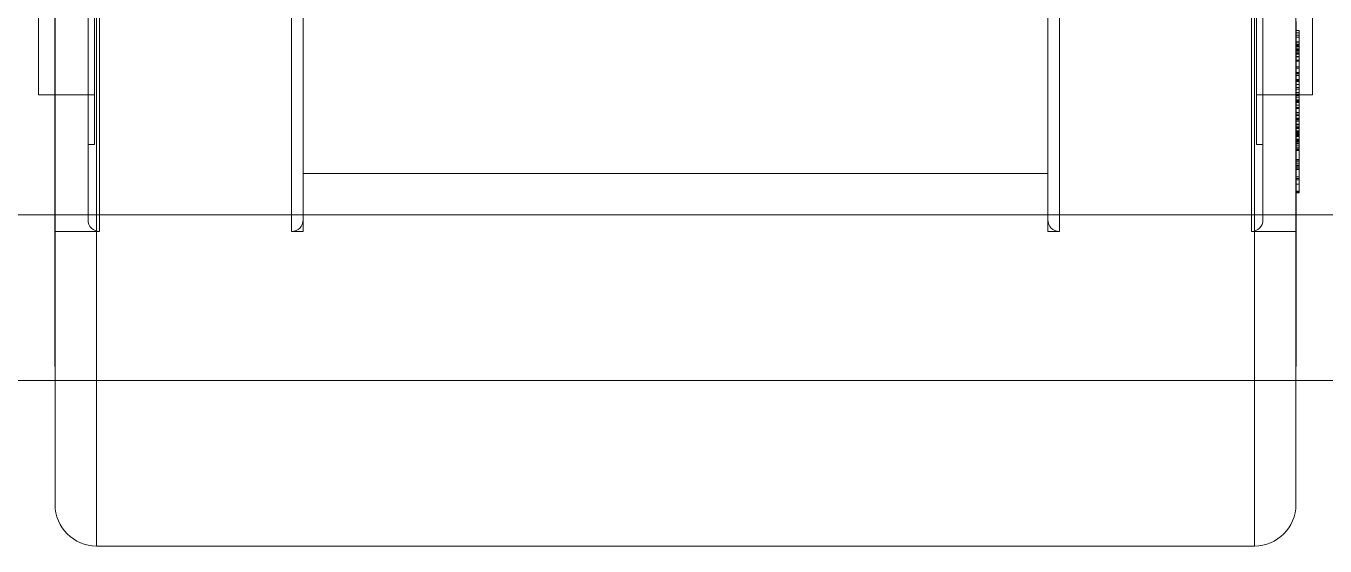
# Model space of a CAD drawing. Header units: millimetres. Extents: x -50460 to 50460, y -35640 to 35640.
# Drawn here: x -33336 to -33257.5, y 21144.4 to 21175.9 of the extents above; entities that cross this region are included whole.
import ezdxf

# ---------------------------------------------------------------- set-up
doc = ezdxf.new("R2010")
doc.units = ezdxf.units.MM
doc.set_wipeout_variables(frame=1)
for name, color, linetype, lineweight in [('CONV', 4, 'Continuous', 18), ('EB0', 7, 'Continuous', 15), ('EB0_1', 7, 'Continuous', 15), ('实线', 7, 'Continuous', 15), ('尺寸线层', 4, 'Continuous', 18), ('粗实线层', 7, 'Continuous', 15), ('粗实线层_1', 7, 'Continuous', 15)]:
    doc.layers.add(name, color=color, linetype=linetype, lineweight=lineweight)

# ---------------------------------------------------------------- blocks, each defined once
blk = doc.blocks.new('*X2')
at = {"layer": 'CONV'}
blk.add_line((5366, 700), (2965, 700), dxfattribs=at)
blk = doc.blocks.new('*X810')
at = {"layer": 'EB0_1'}
blk.add_line((2940, 130), (2010, 130), dxfattribs=at)
blk = doc.blocks.new('*X938')
at = {"layer": '粗实线层'}
for p, q in [((-77, -57.75), (-77, -42.5)), ((-76, -74.15), (-76, -42.5)), ((-75.99, -82.5), (-75.99, -42.5)), ((-74, -65.3), (-74, -42.5)), ((-73.6, -42.5), (-73.6, -60.75)), ((-73.49, -42.5), (-73.49, -85)), ((-73.49, -85), (-73.49, -42.5)), ((-73.3, -42.5), (-73.3, -66)), ((-61.7, -66), (-61.7, -42.5)), ((-61, -66), (-61, -42.5)), ((-61, -42.5), (-61, -62.5)), ((-16, -62.5), (-16, -42.5)), ((-16, -66), (-16, -42.5)), ((-15.3, -42.5), (-15.3, -66)), ((-3.7, -66), (-3.7, -42.5)), ((-3.51, -42.5), (-3.51, -85)), ((-3.51, -85), (-3.51, -42.5)), ((-3.4, -60.75), (-3.4, -42.5)), ((-3, -42.5), (-3, -65.3)), ((-1.01, -42.5), (-1.01, -82.5)), ((0, -57.75), (0, -42.5)), ((-1, -53.858), (-1, -53.309)), ((-0.81, -53.858), (-1.01, -53.858)), ((-0.81, -54.004), (-1.01, -54.004)), ((-0.81, -54.133), (-1.01, -54.133)), ((-1, -63.653), (-1, -53.858)), ((-0.81, -54.004), (-0.81, -53.858)), ((-0.81, -54.133), (-0.81, -54.004)), ((-0.81, -54.258), (-0.81, -54.133)), ((-0.81, -54.258), (-1.01, -54.258)), ((-0.81, -54.541), (-1.01, -54.541)), ((-1.01, -54.541), (-1.01, -54.554)), ((-0.81, -54.554), (-1.01, -54.554)), ((-1.01, -54.554), (-1.01, -54.556)), ((-1.01, -54.556), (-1.01, -54.559)), ((-1.01, -54.559), (-1.01, -54.561)), ((-1.01, -54.561), (-1.01, -54.564)), ((-1.01, -54.564), (-1.01, -54.567)), ((-1.01, -54.567), (-1.01, -54.571)), ((-1.01, -54.571), (-1.01, -54.574)), ((-1.01, -54.574), (-1.01, -54.578)), ((-1.01, -54.578), (-1.01, -54.582)), ((-1.01, -54.582), (-1.01, -54.587)), ((-1.01, -54.587), (-1.01, -54.592)), ((-1.01, -54.592), (-1.01, -54.597)), ((-1.01, -54.597), (-1.01, -54.602)), ((-1.01, -54.602), (-1.01, -54.608)), ((-1.01, -54.608), (-1.01, -54.614)), ((-1.01, -54.614), (-1.01, -54.62)), ((-1.01, -54.62), (-1.01, -54.626)), ((-1.01, -54.626), (-1.01, -54.632)), ((-1.01, -54.632), (-1.01, -54.638)), ((-1.01, -54.638), (-1.01, -54.644)), ((-1.01, -54.644), (-1.01, -54.65)), ((-1.01, -54.65), (-1.01, -54.656)), ((-1.01, -54.656), (-1.01, -54.662)), ((-1.01, -54.662), (-1.01, -54.668)), ((-1.01, -54.668), (-1.01, -54.674)), ((-1.01, -54.674), (-1.01, -54.68)), ((-1.01, -54.68), (-1.01, -54.686)), ((-0.81, -54.686), (-1.01, -54.686)), ((-1.01, -54.686), (-1.01, -54.987)), ((-0.81, -54.698), (-1.01, -54.698)), ((-0.81, -54.705), (-1.01, -54.705)), ((-0.81, -54.758), (-1.01, -54.758)), ((-0.81, -54.822), (-1.01, -54.822)), ((-0.81, -54.838), (-1.01, -54.838)), ((-0.81, -54.264), (-0.81, -54.258)), ((-0.81, -54.271), (-0.81, -54.264)), ((-0.81, -54.278), (-0.81, -54.271)), ((-0.81, -54.285), (-0.81, -54.278)), ((-0.81, -54.294), (-0.81, -54.285)), ((-0.81, -54.302), (-0.81, -54.294)), ((-0.81, -54.312), (-0.81, -54.302)), ((-0.81, -54.322), (-0.81, -54.312)), ((-0.81, -54.333), (-0.81, -54.322)), ((-0.81, -54.344), (-0.81, -54.333)), ((-0.81, -54.355), (-0.81, -54.344)), ((-0.81, -54.367), (-0.81, -54.355)), ((-0.81, -54.38), (-0.81, -54.367)), ((-0.81, -54.393), (-0.81, -54.38)), ((-0.81, -54.406), (-0.81, -54.393)), ((-0.81, -54.42), (-0.81, -54.406)), ((-0.81, -54.434), (-0.81, -54.42)), ((-0.81, -54.448), (-0.81, -54.434)), ((-0.81, -54.462), (-0.81, -54.448)), ((-0.81, -54.477), (-0.81, -54.462)), ((-0.81, -54.492), (-0.81, -54.477)), ((-0.81, -54.507), (-0.81, -54.492)), ((-0.81, -54.522), (-0.81, -54.507)), ((-0.81, -54.537), (-0.81, -54.522)), ((-0.81, -54.553), (-0.81, -54.537)), ((-0.81, -54.568), (-0.81, -54.553)), ((-0.81, -54.584), (-0.81, -54.568)), ((-0.81, -54.599), (-0.81, -54.584)), ((-0.81, -54.615), (-0.81, -54.599)), ((-0.81, -54.63), (-0.81, -54.615)), ((-0.81, -54.645), (-0.81, -54.63)), ((-0.81, -54.66), (-0.81, -54.645)), ((-0.81, -54.675), (-0.81, -54.66)), ((-0.81, -54.69), (-0.81, -54.675)), ((-0.81, -54.705), (-0.81, -54.69)), ((-0.81, -55.223), (-0.81, -54.705)), ((-0.81, -54.758), (-0.81, -54.758)), ((-0.81, -54.822), (-0.81, -54.822)), ((-0.81, -54.971), (-1.01, -54.971)), ((-0.81, -54.987), (-1.01, -54.987)), ((-1.01, -54.987), (-1.01, -54.991)), ((-1.01, -54.991), (-1.01, -54.996)), ((-1.01, -54.996), (-1.01, -55.001)), ((-1.01, -55.001), (-1.01, -55.005)), ((-1.01, -55.005), (-1.01, -55.01)), ((-1.01, -55.01), (-1.01, -55.014)), ((-1.01, -55.014), (-1.01, -55.018)), ((-1.01, -55.018), (-1.01, -55.022)), ((-1.01, -55.022), (-1.01, -55.026)), ((-1.01, -55.026), (-1.01, -55.029)), ((-1.01, -55.029), (-1.01, -55.032)), ((-1.01, -55.032), (-1.01, -55.036)), ((-1.01, -55.036), (-1.01, -55.038)), ((-1.01, -55.038), (-1.01, -55.041)), ((-1.01, -55.041), (-1.01, -55.043)), ((-1.01, -55.043), (-1.01, -55.046)), ((-1.01, -55.046), (-1.01, -55.048)), ((-0.81, -55.048), (-1.01, -55.048)), ((-1.01, -55.048), (-1.01, -55.05)), ((-1.01, -55.05), (-1.01, -55.051)), ((-1.01, -55.051), (-1.01, -55.053)), ((-1.01, -55.053), (-1.01, -55.054)), ((-1.01, -55.054), (-1.01, -55.054)), ((-1.01, -55.054), (-1.01, -55.055)), ((-1.01, -55.055), (-1.01, -55.055)), ((-0.993, -55.055), (-1.01, -55.055)), ((-0.81, -55.144), (-1.01, -55.144)), ((-0.81, -55.223), (-1.01, -55.223)), ((-0.81, -55.285), (-1.01, -55.285)), ((-0.81, -55.421), (-1.01, -55.421)), ((-0.993, -55.445), (-1.01, -55.445)), ((-0.81, -55.652), (-1.01, -55.652)), ((-0.81, -55.718), (-1.01, -55.718)), ((-0.977, -55.055), (-0.993, -55.055)), ((-0.977, -55.445), (-0.993, -55.445)), ((-0.96, -55.055), (-0.977, -55.055)), ((-0.96, -55.445), (-0.977, -55.445)), ((-0.943, -55.055), (-0.96, -55.055)), ((-0.943, -55.445), (-0.96, -55.445)), ((-0.927, -55.055), (-0.943, -55.055)), ((-0.927, -55.445), (-0.943, -55.445)), ((-0.91, -55.055), (-0.927, -55.055)), ((-0.91, -55.445), (-0.927, -55.445)), ((-0.893, -55.055), (-0.91, -55.055)), ((-0.893, -55.445), (-0.91, -55.445)), ((-0.877, -55.055), (-0.893, -55.055)), ((-0.877, -55.445), (-0.893, -55.445)), ((-0.86, -55.055), (-0.877, -55.055)), ((-0.86, -55.445), (-0.877, -55.445)), ((-0.843, -55.055), (-0.86, -55.055)), ((-0.843, -55.445), (-0.86, -55.445)), ((-0.827, -55.055), (-0.843, -55.055)), ((-0.827, -55.445), (-0.843, -55.445)), ((-0.81, -55.055), (-0.827, -55.055)), ((-0.81, -55.445), (-0.827, -55.445)), ((-0.81, -54.971), (-0.81, -54.971)), ((-0.81, -55.048), (-0.81, -55.048)), ((-0.81, -55.237), (-0.81, -55.223)), ((-0.81, -55.252), (-0.81, -55.237)), ((-0.81, -55.266), (-0.81, -55.252)), ((-0.81, -55.28), (-0.81, -55.266)), ((-0.81, -55.294), (-0.81, -55.28)), ((-0.81, -55.285), (-0.81, -55.285)), ((-0.81, -56.055), (-0.81, -55.285)), ((-0.81, -55.307), (-0.81, -55.294)), ((-0.81, -55.319), (-0.81, -55.307)), ((-0.81, -55.331), (-0.81, -55.319)), ((-0.81, -55.343), (-0.81, -55.331)), ((-0.81, -55.354), (-0.81, -55.343)), ((-0.81, -55.364), (-0.81, -55.354)), ((-0.81, -55.374), (-0.81, -55.364)), ((-0.81, -55.383), (-0.81, -55.374)), ((-0.81, -55.392), (-0.81, -55.383)), ((-0.81, -55.4), (-0.81, -55.392)), ((-0.81, -55.407), (-0.81, -55.4)), ((-0.81, -55.414), (-0.81, -55.407)), ((-0.81, -55.42), (-0.81, -55.414)), ((-0.81, -55.426), (-0.81, -55.42)), ((-0.81, -55.431), (-0.81, -55.426)), ((-0.81, -55.435), (-0.81, -55.431)), ((-0.81, -55.438), (-0.81, -55.435)), ((-0.81, -55.441), (-0.81, -55.438)), ((-0.81, -55.443), (-0.81, -55.441)), ((-0.81, -55.444), (-0.81, -55.443)), ((-0.81, -55.445), (-0.81, -55.444)), ((-0.81, -55.718), (-0.81, -55.718)), ((-0.81, -56.4), (-0.81, -55.718)), ((-0.81, -56.055), (-1.01, -56.055)), ((-0.81, -56.134), (-1.01, -56.134)), ((-0.81, -56.4), (-1.01, -56.4)), ((-0.81, -56.422), (-1.01, -56.422)), ((-0.81, -56.478), (-1.01, -56.478)), ((-0.81, -56.422), (-0.81, -56.055)), ((-0.81, -56.4), (-0.81, -56.4)), ((-0.81, -56.807), (-0.81, -56.4)), ((-0.81, -56.572), (-1.01, -56.572)), ((-0.81, -56.807), (-1.01, -56.807)), ((-0.993, -56.867), (-1.01, -56.867)), ((-0.81, -56.934), (-1.01, -56.934)), ((-0.81, -57.124), (-1.01, -57.124)), ((-0.977, -56.867), (-0.993, -56.867)), ((-0.96, -56.867), (-0.977, -56.867)), ((-0.943, -56.867), (-0.96, -56.867)), ((-0.927, -56.867), (-0.943, -56.867)), ((-0.91, -56.867), (-0.927, -56.867)), ((-0.893, -56.867), (-0.91, -56.867)), ((-0.877, -56.867), (-0.893, -56.867)), ((-0.86, -56.867), (-0.877, -56.867)), ((-0.843, -56.867), (-0.86, -56.867)), ((-0.827, -56.867), (-0.843, -56.867)), ((-0.81, -56.867), (-0.827, -56.867)), ((-0.81, -56.572), (-0.81, -56.572)), ((-0.81, -57.409), (-0.81, -56.572)), ((-0.81, -56.812), (-0.81, -56.807)), ((-0.81, -56.817), (-0.81, -56.812)), ((-0.81, -56.821), (-0.81, -56.817)), ((-0.81, -56.826), (-0.81, -56.821)), ((-0.81, -56.83), (-0.81, -56.826)), ((-0.81, -56.835), (-0.81, -56.83)), ((-0.81, -56.839), (-0.81, -56.835)), ((-0.81, -56.844), (-0.81, -56.839)), ((-0.81, -56.848), (-0.81, -56.844)), ((-0.81, -56.853), (-0.81, -56.848)), ((-0.81, -56.857), (-0.81, -56.853)), ((-0.81, -56.861), (-0.81, -56.857)), ((-0.81, -56.864), (-0.81, -56.861)), ((-0.81, -56.867), (-0.81, -56.864)), ((-0.81, -57.124), (-0.81, -57.124)), ((-0.81, -57.308), (-0.81, -57.124)), ((-77, -57.75), (-76, -57.75)), ((-76, -57.75), (-73.6, -57.75)), ((-3.4, -57.75), (-0.81, -57.75)), ((-0.81, -57.308), (-1.01, -57.308)), ((-0.81, -57.409), (-1.01, -57.409)), ((-0.81, -57.605), (-1.01, -57.605)), ((-0.81, -57.708), (-1.01, -57.708)), ((-0.81, -57.748), (-1.01, -57.748)), ((-0.81, -57.77), (-1.01, -57.77)), ((-0.81, -57.784), (-1.01, -57.784)), ((-0.81, -57.884), (-1.01, -57.884)), ((-0.81, -58.045), (-1.01, -58.045)), ((-0.81, -57.308), (-0.81, -57.308)), ((-0.81, -57.605), (-0.81, -57.308)), ((-0.81, -57.77), (-0.81, -57.409)), ((-0.81, -57.605), (-0.81, -57.605)), ((-0.81, -57.784), (-0.81, -57.605)), ((-0.81, -57.748), (-0.81, -57.748)), ((-0.81, -57.75), (0, -57.75)), ((-0.81, -58.368), (-0.81, -57.784)), ((-0.81, -57.884), (-0.81, -57.884)), ((-0.81, -58.09), (-1.01, -58.09)), ((-0.993, -58.105), (-1.01, -58.105)), ((-0.81, -58.164), (-1.01, -58.164)), ((-0.81, -58.214), (-1.01, -58.214)), ((-0.81, -58.368), (-1.01, -58.368)), ((-0.81, -58.513), (-1.01, -58.513)), ((-0.993, -58.551), (-1.01, -58.551)), ((-0.81, -58.561), (-1.01, -58.561)), ((-0.81, -58.809), (-1.01, -58.809)), ((-0.977, -58.105), (-0.993, -58.105)), ((-0.977, -58.551), (-0.993, -58.551)), ((-0.96, -58.105), (-0.977, -58.105)), ((-0.96, -58.551), (-0.977, -58.551)), ((-0.943, -58.105), (-0.96, -58.105)), ((-0.943, -58.551), (-0.96, -58.551)), ((-0.927, -58.105), (-0.943, -58.105)), ((-0.927, -58.551), (-0.943, -58.551)), ((-0.91, -58.105), (-0.927, -58.105)), ((-0.91, -58.551), (-0.927, -58.551)), ((-0.893, -58.105), (-0.91, -58.105)), ((-0.893, -58.551), (-0.91, -58.551)), ((-0.877, -58.105), (-0.893, -58.105)), ((-0.877, -58.551), (-0.893, -58.551)), ((-0.86, -58.105), (-0.877, -58.105)), ((-0.86, -58.551), (-0.877, -58.551)), ((-0.843, -58.105), (-0.86, -58.105)), ((-0.843, -58.551), (-0.86, -58.551)), ((-0.827, -58.105), (-0.843, -58.105)), ((-0.827, -58.551), (-0.843, -58.551)), ((-0.81, -58.105), (-0.827, -58.105)), ((-0.81, -58.551), (-0.827, -58.551)), ((-0.81, -58.09), (-0.81, -58.09)), ((-0.81, -58.214), (-0.81, -58.214)), ((-0.81, -58.914), (-0.81, -58.214)), ((-0.81, -58.381), (-0.81, -58.368)), ((-0.81, -58.395), (-0.81, -58.381)), ((-0.81, -58.408), (-0.81, -58.395)), ((-0.81, -58.42), (-0.81, -58.408)), ((-0.81, -58.433), (-0.81, -58.42)), ((-0.81, -58.444), (-0.81, -58.433)), ((-0.81, -58.456), (-0.81, -58.444)), ((-0.81, -58.466), (-0.81, -58.456)), ((-0.81, -58.476), (-0.81, -58.466)), ((-0.81, -58.486), (-0.81, -58.476)), ((-0.81, -58.495), (-0.81, -58.486)), ((-0.81, -58.503), (-0.81, -58.495)), ((-0.81, -58.51), (-0.81, -58.503)), ((-0.81, -58.517), (-0.81, -58.51)), ((-0.81, -58.523), (-0.81, -58.517)), ((-0.81, -58.529), (-0.81, -58.523)), ((-0.81, -58.534), (-0.81, -58.529)), ((-0.81, -58.538), (-0.81, -58.534)), ((-0.81, -58.542), (-0.81, -58.538)), ((-0.81, -58.545), (-0.81, -58.542)), ((-0.81, -58.548), (-0.81, -58.545)), ((-0.81, -58.55), (-0.81, -58.548)), ((-0.81, -58.551), (-0.81, -58.55)), ((-0.81, -58.551), (-0.81, -58.551)), ((-0.81, -58.809), (-0.81, -58.809)), ((-0.81, -59.782), (-0.81, -58.809)), ((-0.81, -58.914), (-1.01, -58.914)), ((-0.81, -58.992), (-1.01, -58.992)), ((-0.81, -59.156), (-1.01, -59.156)), ((-0.81, -59.187), (-1.01, -59.187)), ((-0.81, -59.262), (-1.01, -59.262)), ((-0.81, -59.34), (-1.01, -59.34)), ((-0.993, -59.509), (-1.01, -59.509)), ((-0.81, -59.535), (-1.01, -59.535)), ((-0.81, -59.56), (-1.01, -59.56)), ((-0.977, -59.509), (-0.993, -59.509)), ((-0.96, -59.509), (-0.977, -59.509)), ((-0.943, -59.509), (-0.96, -59.509)), ((-0.927, -59.509), (-0.943, -59.509)), ((-0.91, -59.509), (-0.927, -59.509)), ((-0.893, -59.509), (-0.91, -59.509)), ((-0.877, -59.509), (-0.893, -59.509)), ((-0.86, -59.509), (-0.877, -59.509)), ((-0.843, -59.509), (-0.86, -59.509)), ((-0.827, -59.509), (-0.843, -59.509)), ((-0.81, -59.509), (-0.827, -59.509)), ((-0.81, -59.262), (-0.81, -58.914)), ((-0.81, -59.187), (-0.81, -58.992)), ((-0.81, -59.535), (-0.81, -59.187)), ((-0.81, -59.262), (-0.81, -59.262)), ((-0.81, -59.538), (-0.81, -59.535)), ((-0.81, -59.542), (-0.81, -59.538)), ((-0.81, -59.547), (-0.81, -59.542)), ((-0.81, -59.551), (-0.81, -59.547)), ((-0.81, -59.556), (-0.81, -59.551)), ((-0.81, -59.56), (-0.81, -59.556)), ((-0.81, -59.56), (-0.81, -59.56)), ((-0.81, -59.712), (-0.81, -59.56)), ((-0.81, -59.674), (-1.01, -59.674)), ((-0.81, -59.712), (-1.01, -59.712)), ((-0.81, -59.782), (-1.01, -59.782)), ((-1.01, -59.924), (-1.01, -59.925)), ((-0.993, -59.924), (-1.01, -59.924)), ((-1.01, -59.925), (-1.01, -59.927)), ((-1.01, -59.927), (-1.01, -59.93)), ((-1.01, -59.93), (-1.01, -59.934)), ((-1.01, -59.934), (-1.01, -59.939)), ((-1.01, -59.939), (-1.01, -59.944)), ((-0.81, -59.944), (-1.01, -59.944)), ((-1.01, -59.944), (-1.01, -60.064)), ((-0.81, -59.975), (-1.01, -59.975)), ((-0.993, -60.04), (-1.01, -60.04)), ((-0.81, -60.064), (-1.01, -60.064)), ((-1.01, -60.064), (-1.01, -60.067)), ((-1.01, -60.067), (-1.01, -60.071)), ((-1.01, -60.071), (-1.01, -60.074)), ((-1.01, -60.074), (-1.01, -60.078)), ((-1.01, -60.078), (-1.01, -60.082)), ((-1.01, -60.082), (-1.01, -60.086)), ((-1.01, -60.086), (-1.01, -60.091)), ((-1.01, -60.091), (-1.01, -60.095)), ((-0.81, -60.093), (-1.01, -60.093)), ((-1.01, -60.095), (-1.01, -60.1)), ((-1.01, -60.1), (-1.01, -60.105)), ((-1.01, -60.105), (-1.01, -60.111)), ((-1.01, -60.111), (-1.01, -60.116)), ((-1.01, -60.116), (-1.01, -60.122)), ((-1.01, -60.122), (-1.01, -60.128)), ((-1.01, -60.128), (-1.01, -60.134)), ((-0.81, -60.129), (-1.01, -60.129)), ((-1.01, -60.134), (-1.01, -60.14)), ((-0.81, -60.139), (-1.01, -60.139)), ((-1.01, -60.14), (-1.01, -60.146)), ((-1.01, -60.146), (-1.01, -60.151)), ((-1.01, -60.151), (-1.01, -60.157)), ((-1.01, -60.157), (-1.01, -60.163)), ((-1.01, -60.163), (-1.01, -60.169)), ((-1.01, -60.169), (-1.01, -60.174)), ((-1.01, -60.174), (-1.01, -60.18)), ((-1.01, -60.18), (-1.01, -60.185)), ((-1.01, -60.185), (-1.01, -60.19)), ((-1.01, -60.19), (-1.01, -60.196)), ((-1.01, -60.196), (-1.01, -60.201)), ((-0.81, -60.201), (-1.01, -60.201)), ((-1.01, -60.201), (-1.01, -60.423)), ((-0.81, -60.267), (-1.01, -60.267)), ((-1.01, -60.423), (-1.01, -60.423)), ((-1.01, -60.423), (-1.01, -60.424)), ((-0.993, -60.423), (-1.01, -60.423)), ((-1.01, -60.424), (-1.01, -60.425)), ((-1.01, -60.425), (-1.01, -60.427)), ((-1.01, -60.427), (-1.01, -60.429)), ((-1.01, -60.429), (-1.01, -60.431)), ((-1.01, -60.431), (-1.01, -60.434)), ((-1.01, -60.434), (-1.01, -60.437)), ((-1.01, -60.437), (-1.01, -60.44)), ((-1.01, -60.44), (-1.01, -60.443)), ((-0.81, -60.443), (-1.01, -60.443)), ((-1.01, -60.443), (-1.01, -60.548)), ((-0.81, -60.445), (-1.01, -60.445)), ((-0.977, -59.924), (-0.993, -59.924)), ((-0.977, -60.04), (-0.993, -60.04)), ((-0.977, -60.423), (-0.993, -60.423)), ((-0.96, -59.924), (-0.977, -59.924)), ((-0.96, -60.04), (-0.977, -60.04)), ((-0.96, -60.423), (-0.977, -60.423)), ((-0.943, -59.924), (-0.96, -59.924)), ((-0.943, -60.04), (-0.96, -60.04)), ((-0.943, -60.423), (-0.96, -60.423)), ((-0.927, -59.924), (-0.943, -59.924)), ((-0.927, -60.04), (-0.943, -60.04)), ((-0.927, -60.423), (-0.943, -60.423)), ((-0.91, -59.924), (-0.927, -59.924)), ((-0.91, -60.04), (-0.927, -60.04)), ((-0.91, -60.423), (-0.927, -60.423)), ((-0.893, -59.924), (-0.91, -59.924)), ((-0.893, -60.04), (-0.91, -60.04)), ((-0.893, -60.423), (-0.91, -60.423)), ((-0.877, -59.924), (-0.893, -59.924)), ((-0.877, -60.04), (-0.893, -60.04)), ((-0.877, -60.423), (-0.893, -60.423)), ((-0.86, -59.924), (-0.877, -59.924)), ((-0.86, -60.04), (-0.877, -60.04)), ((-0.86, -60.423), (-0.877, -60.423)), ((-0.843, -59.924), (-0.86, -59.924)), ((-0.843, -60.04), (-0.86, -60.04)), ((-0.843, -60.423), (-0.86, -60.423)), ((-0.827, -59.924), (-0.843, -59.924)), ((-0.827, -60.04), (-0.843, -60.04)), ((-0.827, -60.423), (-0.843, -60.423)), ((-0.81, -59.924), (-0.827, -59.924)), ((-0.81, -60.04), (-0.827, -60.04)), ((-0.81, -60.423), (-0.827, -60.423)), ((-0.81, -59.712), (-0.81, -59.712)), ((-0.81, -59.722), (-0.81, -59.712)), ((-0.81, -59.732), (-0.81, -59.722)), ((-0.81, -59.743), (-0.81, -59.732)), ((-0.81, -59.753), (-0.81, -59.743)), ((-0.81, -59.765), (-0.81, -59.753)), ((-0.81, -59.777), (-0.81, -59.765)), ((-0.81, -59.789), (-0.81, -59.777)), ((-0.81, -60.129), (-0.81, -59.782)), ((-0.81, -59.802), (-0.81, -59.789)), ((-0.81, -59.815), (-0.81, -59.802)), ((-0.81, -59.829), (-0.81, -59.815)), ((-0.81, -59.843), (-0.81, -59.829)), ((-0.81, -59.857), (-0.81, -59.843)), ((-0.81, -59.872), (-0.81, -59.857)), ((-0.81, -59.887), (-0.81, -59.872)), ((-0.81, -59.902), (-0.81, -59.887)), ((-0.81, -59.918), (-0.81, -59.902)), ((-0.81, -59.935), (-0.81, -59.918)), ((-0.81, -59.952), (-0.81, -59.935)), ((-0.81, -59.969), (-0.81, -59.952)), ((-0.81, -59.987), (-0.81, -59.969)), ((-0.81, -59.975), (-0.81, -59.975)), ((-0.81, -60.004), (-0.81, -59.987)), ((-0.81, -60.022), (-0.81, -60.004)), ((-0.81, -60.04), (-0.81, -60.022)), ((-0.81, -60.041), (-0.81, -60.04)), ((-0.81, -60.044), (-0.81, -60.041)), ((-0.81, -60.048), (-0.81, -60.044)), ((-0.81, -60.053), (-0.81, -60.048)), ((-0.81, -60.059), (-0.81, -60.053)), ((-0.81, -60.066), (-0.81, -60.059)), ((-0.81, -60.073), (-0.81, -60.066)), ((-0.81, -60.081), (-0.81, -60.073)), ((-0.81, -60.09), (-0.81, -60.081)), ((-0.81, -60.099), (-0.81, -60.09)), ((-0.81, -60.108), (-0.81, -60.099)), ((-0.81, -60.118), (-0.81, -60.108)), ((-0.81, -60.129), (-0.81, -60.118)), ((-0.81, -60.139), (-0.81, -60.129)), ((-0.81, -60.267), (-0.81, -60.139)), ((-0.81, -60.279), (-0.81, -60.267)), ((-0.81, -60.292), (-0.81, -60.279)), ((-0.81, -60.306), (-0.81, -60.292)), ((-0.81, -60.322), (-0.81, -60.306)), ((-0.81, -60.338), (-0.81, -60.322)), ((-0.81, -60.355), (-0.81, -60.338)), ((-0.81, -60.372), (-0.81, -60.355)), ((-0.81, -60.391), (-0.81, -60.372)), ((-0.81, -60.41), (-0.81, -60.391)), ((-0.81, -60.429), (-0.81, -60.41)), ((-0.81, -60.449), (-0.81, -60.429)), ((-0.81, -60.445), (-0.81, -60.445)), ((-74, -60.75), (-73.6, -60.75)), ((-3.4, -60.75), (-3, -60.75)), ((-0.81, -60.474), (-1.01, -60.474)), ((-0.81, -60.548), (-1.01, -60.548)), ((-1.01, -60.548), (-1.01, -60.564)), ((-1.01, -60.564), (-1.01, -60.584)), ((-0.81, -60.575), (-1.01, -60.575)), ((-1.01, -60.584), (-1.01, -60.609)), ((-1.01, -60.609), (-1.01, -60.635)), ((-1.01, -60.635), (-1.01, -60.661)), ((-1.01, -60.661), (-1.01, -60.685)), ((-0.81, -60.671), (-1.01, -60.671)), ((-1.01, -60.685), (-1.01, -61.113)), ((-0.81, -60.685), (-1.01, -60.685)), ((-0.81, -60.776), (-1.01, -60.776)), ((-0.81, -60.902), (-1.01, -60.902)), ((-0.993, -60.996), (-1.01, -60.996)), ((-0.81, -61.043), (-1.01, -61.043)), ((-0.81, -61.084), (-1.01, -61.084)), ((-0.81, -61.113), (-1.01, -61.113)), ((-0.977, -60.996), (-0.993, -60.996)), ((-0.96, -60.996), (-0.977, -60.996)), ((-0.943, -60.996), (-0.96, -60.996)), ((-0.927, -60.996), (-0.943, -60.996)), ((-0.91, -60.996), (-0.927, -60.996)), ((-0.893, -60.996), (-0.91, -60.996)), ((-0.877, -60.996), (-0.893, -60.996)), ((-0.86, -60.996), (-0.877, -60.996)), ((-0.843, -60.996), (-0.86, -60.996)), ((-0.827, -60.996), (-0.843, -60.996)), ((-0.81, -60.996), (-0.827, -60.996)), ((-0.81, -60.47), (-0.81, -60.449)), ((-0.81, -60.49), (-0.81, -60.47)), ((-0.81, -60.474), (-0.81, -60.474)), ((-0.81, -60.511), (-0.81, -60.49)), ((-0.81, -60.532), (-0.81, -60.511)), ((-0.81, -60.553), (-0.81, -60.532)), ((-0.81, -60.574), (-0.81, -60.553)), ((-0.81, -60.595), (-0.81, -60.574)), ((-0.81, -60.616), (-0.81, -60.595)), ((-0.81, -60.637), (-0.81, -60.616)), ((-0.81, -60.658), (-0.81, -60.637)), ((-0.81, -60.679), (-0.81, -60.658)), ((-0.81, -60.699), (-0.81, -60.679)), ((-0.81, -60.719), (-0.81, -60.699)), ((-0.81, -60.739), (-0.81, -60.719)), ((-0.81, -60.758), (-0.81, -60.739)), ((-0.81, -60.776), (-0.81, -60.758)), ((-0.81, -61.643), (-0.81, -60.776)), ((-0.81, -60.902), (-0.81, -60.902)), ((-0.81, -60.997), (-0.81, -60.996)), ((-0.81, -60.999), (-0.81, -60.997)), ((-0.81, -61.001), (-0.81, -60.999)), ((-0.81, -61.004), (-0.81, -61.001)), ((-0.81, -61.008), (-0.81, -61.004)), ((-0.81, -61.013), (-0.81, -61.008)), ((-0.81, -61.018), (-0.81, -61.013)), ((-0.81, -61.024), (-0.81, -61.018)), ((-0.81, -61.03), (-0.81, -61.024)), ((-0.81, -61.036), (-0.81, -61.03)), ((-0.81, -61.043), (-0.81, -61.036)), ((-0.81, -61.043), (-0.81, -61.043)), ((-0.81, -61.989), (-0.81, -61.043)), ((-0.81, -61.643), (-1.01, -61.643)), ((-0.993, -61.739), (-1.01, -61.739)), ((-0.81, -61.74), (-1.01, -61.74)), ((-0.81, -61.863), (-1.01, -61.863)), ((-0.81, -61.989), (-1.01, -61.989)), ((-0.977, -61.739), (-0.993, -61.739)), ((-0.96, -61.739), (-0.977, -61.739)), ((-0.943, -61.739), (-0.96, -61.739)), ((-0.927, -61.739), (-0.943, -61.739)), ((-0.91, -61.739), (-0.927, -61.739)), ((-0.893, -61.739), (-0.91, -61.739)), ((-0.877, -61.739), (-0.893, -61.739)), ((-0.86, -61.739), (-0.877, -61.739)), ((-0.843, -61.739), (-0.86, -61.739)), ((-0.827, -61.739), (-0.843, -61.739)), ((-0.81, -61.739), (-0.827, -61.739)), ((-0.81, -61.74), (-0.81, -61.74)), ((-0.81, -61.996), (-0.81, -61.989)), ((-0.81, -62.003), (-0.81, -61.996)), ((-0.81, -62.01), (-0.81, -62.003)), ((-0.81, -62.018), (-0.81, -62.01)), ((-61, -62.5), (-16, -62.5)), ((-0.993, -62.024), (-1.01, -62.024)), ((-0.81, -62.106), (-1.01, -62.106)), ((-0.81, -62.203), (-1.01, -62.203)), ((-0.81, -62.25), (-1.01, -62.25)), ((-0.81, -62.705), (-1.01, -62.705)), ((-0.977, -62.024), (-0.993, -62.024)), ((-0.96, -62.024), (-0.977, -62.024)), ((-0.943, -62.024), (-0.96, -62.024)), ((-0.927, -62.024), (-0.943, -62.024)), ((-0.91, -62.024), (-0.927, -62.024)), ((-0.893, -62.024), (-0.91, -62.024)), ((-0.877, -62.024), (-0.893, -62.024)), ((-0.86, -62.024), (-0.877, -62.024)), ((-0.843, -62.024), (-0.86, -62.024)), ((-0.827, -62.024), (-0.843, -62.024)), ((-0.81, -62.024), (-0.827, -62.024)), ((-0.81, -62.026), (-0.81, -62.018)), ((-0.81, -62.026), (-0.81, -62.024)), ((-0.81, -62.024), (-0.81, -62.024)), ((-0.81, -62.028), (-0.81, -62.026)), ((-0.81, -62.034), (-0.81, -62.026)), ((-0.81, -62.032), (-0.81, -62.028)), ((-0.81, -62.036), (-0.81, -62.032)), ((-0.81, -62.043), (-0.81, -62.034)), ((-0.81, -62.042), (-0.81, -62.036)), ((-0.81, -62.048), (-0.81, -62.042)), ((-0.81, -62.052), (-0.81, -62.043)), ((-0.81, -62.056), (-0.81, -62.048)), ((-0.81, -62.062), (-0.81, -62.052)), ((-0.81, -62.064), (-0.81, -62.056)), ((-0.81, -62.072), (-0.81, -62.062)), ((-0.81, -62.073), (-0.81, -62.064)), ((-0.81, -62.082), (-0.81, -62.072)), ((-0.81, -62.083), (-0.81, -62.073)), ((-0.81, -62.093), (-0.81, -62.082)), ((-0.81, -62.094), (-0.81, -62.083)), ((-0.81, -62.104), (-0.81, -62.093)), ((-0.81, -62.106), (-0.81, -62.094)), ((-0.81, -62.115), (-0.81, -62.104)), ((-0.81, -62.106), (-0.81, -62.106)), ((-0.81, -62.119), (-0.81, -62.106)), ((-0.81, -62.126), (-0.81, -62.115)), ((-0.81, -62.133), (-0.81, -62.119)), ((-0.81, -62.137), (-0.81, -62.126)), ((-0.81, -62.147), (-0.81, -62.133)), ((-0.81, -62.149), (-0.81, -62.137)), ((-0.81, -62.163), (-0.81, -62.147)), ((-0.81, -62.16), (-0.81, -62.149)), ((-0.81, -62.171), (-0.81, -62.16)), ((-0.81, -62.179), (-0.81, -62.163)), ((-0.81, -62.181), (-0.81, -62.171)), ((-0.81, -62.196), (-0.81, -62.179)), ((-0.81, -62.192), (-0.81, -62.181)), ((-0.81, -62.202), (-0.81, -62.192)), ((-0.81, -62.214), (-0.81, -62.196)), ((-0.81, -62.212), (-0.81, -62.202)), ((-0.81, -62.222), (-0.81, -62.212)), ((-0.81, -62.232), (-0.81, -62.214)), ((-0.81, -62.232), (-0.81, -62.222)), ((-0.81, -62.251), (-0.81, -62.232)), ((-0.81, -62.241), (-0.81, -62.232)), ((-0.81, -62.25), (-0.81, -62.241)), ((-0.81, -63.567), (-0.81, -62.25)), ((-0.81, -62.271), (-0.81, -62.251)), ((-0.81, -62.291), (-0.81, -62.271)), ((-0.81, -62.311), (-0.81, -62.291)), ((-0.81, -62.332), (-0.81, -62.311)), ((-0.81, -62.353), (-0.81, -62.332)), ((-0.81, -62.375), (-0.81, -62.353)), ((-0.81, -62.396), (-0.81, -62.375)), ((-0.81, -62.418), (-0.81, -62.396)), ((-0.81, -62.439), (-0.81, -62.418)), ((-0.81, -62.461), (-0.81, -62.439)), ((-0.81, -62.483), (-0.81, -62.461)), ((-0.81, -62.505), (-0.81, -62.483)), ((-0.81, -62.526), (-0.81, -62.505)), ((-0.81, -62.548), (-0.81, -62.526)), ((-0.81, -62.569), (-0.81, -62.548)), ((-0.81, -62.59), (-0.81, -62.569)), ((-0.81, -62.61), (-0.81, -62.59)), ((-0.81, -62.63), (-0.81, -62.61)), ((-0.81, -62.65), (-0.81, -62.63)), ((-0.81, -62.669), (-0.81, -62.65)), ((-0.81, -62.687), (-0.81, -62.669)), ((-0.81, -62.705), (-0.81, -62.687)), ((-0.81, -62.705), (-0.81, -62.705)), ((-0.81, -62.721), (-0.81, -62.705)), ((-0.81, -62.737), (-0.81, -62.721)), ((-0.81, -62.753), (-0.81, -62.737)), ((-0.81, -62.767), (-0.81, -62.753)), ((-0.81, -62.781), (-0.81, -62.767)), ((-0.81, -62.794), (-0.81, -62.781)), ((-0.81, -62.806), (-0.81, -62.794)), ((-0.81, -62.801), (-1.01, -62.801)), ((-0.81, -62.88), (-1.01, -62.88)), ((-0.993, -62.883), (-1.01, -62.883)), ((-0.81, -63.134), (-1.01, -63.134)), ((-0.81, -63.567), (-1.01, -63.567)), ((-0.977, -62.883), (-0.993, -62.883)), ((-0.96, -62.883), (-0.977, -62.883)), ((-0.943, -62.883), (-0.96, -62.883)), ((-0.927, -62.883), (-0.943, -62.883)), ((-0.91, -62.883), (-0.927, -62.883)), ((-0.893, -62.883), (-0.91, -62.883)), ((-0.877, -62.883), (-0.893, -62.883)), ((-0.86, -62.883), (-0.877, -62.883)), ((-0.843, -62.883), (-0.86, -62.883)), ((-0.827, -62.883), (-0.843, -62.883)), ((-0.81, -62.883), (-0.827, -62.883)), ((-0.81, -62.818), (-0.81, -62.806)), ((-0.81, -62.828), (-0.81, -62.818)), ((-0.81, -62.838), (-0.81, -62.828)), ((-0.81, -62.847), (-0.81, -62.838)), ((-0.81, -62.854), (-0.81, -62.847)), ((-0.81, -62.861), (-0.81, -62.854)), ((-0.81, -62.867), (-0.81, -62.861)), ((-0.81, -62.872), (-0.81, -62.867)), ((-0.81, -62.876), (-0.81, -62.872)), ((-0.81, -62.879), (-0.81, -62.876)), ((-0.81, -62.881), (-0.81, -62.879)), ((-0.81, -62.883), (-0.81, -62.881)), ((-0.81, -62.883), (-0.81, -62.883)), ((-0.81, -63.576), (-0.81, -63.567)), ((-0.81, -63.586), (-0.81, -63.576)), ((-0.81, -63.607), (-1.01, -63.607)), ((-0.993, -63.653), (-1.01, -63.653)), ((-1, -74.15), (-1, -63.653)), ((-0.977, -63.653), (-0.993, -63.653)), ((-0.96, -63.653), (-0.977, -63.653)), ((-0.943, -63.653), (-0.96, -63.653)), ((-0.927, -63.653), (-0.943, -63.653)), ((-0.91, -63.653), (-0.927, -63.653)), ((-0.893, -63.653), (-0.91, -63.653)), ((-0.877, -63.653), (-0.893, -63.653)), ((-0.86, -63.653), (-0.877, -63.653)), ((-0.843, -63.653), (-0.86, -63.653)), ((-0.827, -63.653), (-0.843, -63.653)), ((-0.81, -63.653), (-0.827, -63.653)), ((-0.81, -63.595), (-0.81, -63.586)), ((-0.81, -63.604), (-0.81, -63.595)), ((-0.81, -63.612), (-0.81, -63.604)), ((-0.81, -63.62), (-0.81, -63.612)), ((-0.81, -63.627), (-0.81, -63.62)), ((-0.81, -63.634), (-0.81, -63.627)), ((-0.81, -63.639), (-0.81, -63.634)), ((-0.81, -63.644), (-0.81, -63.639)), ((-0.81, -63.648), (-0.81, -63.644)), ((-0.81, -63.651), (-0.81, -63.648)), ((-0.81, -63.652), (-0.81, -63.651)), ((-0.81, -63.653), (-0.81, -63.652)), ((-76, -66), (-73.3, -66)), ((-61.7, -66), (-61, -66)), ((-16, -66), (-15.3, -66)), ((-3.7, -66), (-1, -66)), ((-76, -74.15), (-75.99, -74.15)), ((-1.01, -74.15), (-1, -74.15)), ((-73.49, -85), (-3.51, -85))]:
    blk.add_line(p, q, dxfattribs=at)
for centre, radius, start, end in [((-73.3, -65.3), 0.7, 179.99994, 270), ((-61.7, -65.3), 0.7, 269.99992, 359.99753), ((-15.3, -65.3), 0.7, 179.99994, 270), ((-3.7, -65.3), 0.7, 269.99992, 359.99753), ((-73.49, -82.5), 2.5, 180, 270), ((-3.51, -82.5), 2.5, 270.00004, 0.00002)]:
    blk.add_arc(centre, radius, start, end, dxfattribs=at)
blk = doc.blocks.new('*X856')
at = {"layer": '粗实线层_1'}
blk.add_blockref('*X938', (961.5, -367.284), dxfattribs=at)
blk.add_wipeout([(835, -409.784), (835, -401.284), (835, -401.284), (836.5, -399.784), (836.5, -399.784), (881, -399.784), (881, -399.784), (893.5, -399.784), (893.5, -399.784), (975, -399.784), (975, -399.784), (975, -392.463), (975, -392.463), (986.223, -392.463), (987.5, -396.793), (987.499, -396.641), (987.494, -396.488), (987.487, -396.336), (987.477, -396.184), (987.464, -396.032), (987.448, -395.88), (987.429, -395.729), (987.407, -395.578), (987.382, -395.427), (987.355, -395.277), (987.324, -395.128), (987.291, -394.979), (987.255, -394.83), (987.216, -394.683), (987.174, -394.536), (987.129, -394.39), (987.082, -394.245), (987.032, -394.101), (986.979, -393.958), (986.924, -393.816), (986.865, -393.675), (986.804, -393.535), (986.741, -393.396), (986.674, -393.259), (986.606, -393.123), (986.534, -392.988), (986.46, -392.855), (986.383, -392.723), (986.304, -392.592), (986.223, -392.463), (987.5, -396.793), (987.5, -409.784), (987.5, -409.784), (987.5, -422.774), (986.223, -427.104), (986.304, -426.975), (986.383, -426.845), (986.46, -426.713), (986.534, -426.58), (986.606, -426.445), (986.674, -426.309), (986.741, -426.171), (986.804, -426.033), (986.865, -425.893), (986.924, -425.752), (986.979, -425.61), (987.032, -425.467), (987.082, -425.322), (987.129, -425.177), (987.174, -425.032), (987.216, -424.885), (987.255, -424.737), (987.291, -424.589), (987.324, -424.44), (987.355, -424.291), (987.382, -424.141), (987.407, -423.99), (987.429, -423.839), (987.448, -423.688), (987.464, -423.536), (987.477, -423.384), (987.487, -423.232), (987.494, -423.079), (987.499, -422.927), (987.5, -422.774), (986.223, -427.104), (975, -427.104), (975, -427.104), (975, -419.784), (975, -419.784), (893.5, -419.784), (893.5, -419.784), (881, -419.784), (881, -419.784), (836.5, -419.784), (836.5, -419.784), (835, -418.284), (835, -418.284)]).dxf.layer = '粗实线层_1'
blk = doc.blocks.new('*X805')
at = {"layer": 'EB0'}
blk.add_line((-210, 377.5), (-650, 377.5), dxfattribs=at)
at = {"layer": '尺寸线层'}
blk.add_blockref('*X810', (-2660, 247.5), dxfattribs=at)
blk.add_blockref('*X856', (-1515, 819.783), dxfattribs=at)

msp = doc.modelspace()

# ---------------------------------------------------------------- block references
at = {"layer": '实线'}
msp.add_blockref('*X2', (-38444.742, 20464.445), dxfattribs=at)

# ---------------------------------------------------------------- next in the draw order: block references
at = {"layer": '尺寸线层'}
msp.add_blockref('*X805', (-32704.742, 20776.945), dxfattribs=at)

doc.saveas('drawing.dxf')
